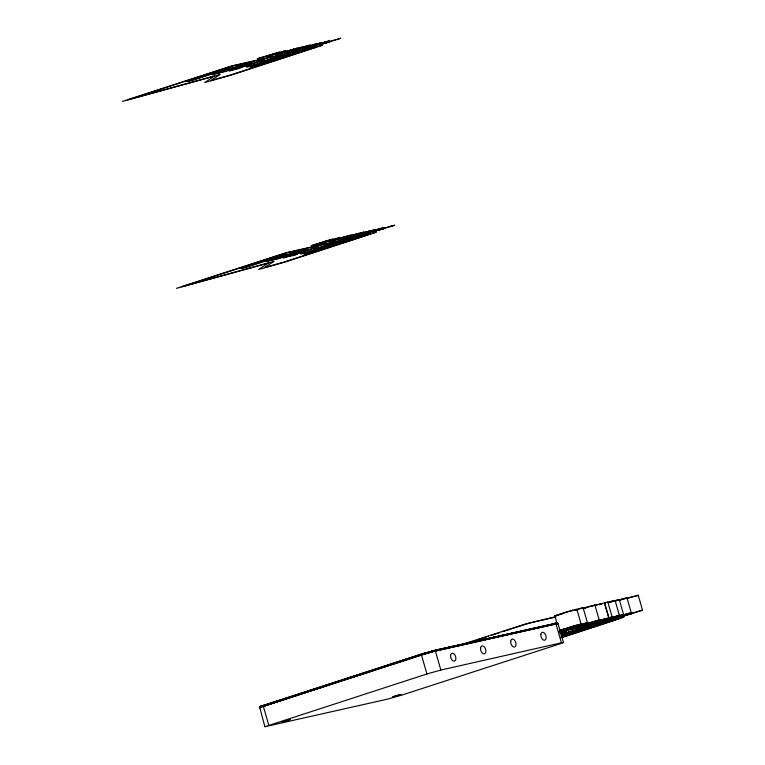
<?xml version="1.0" encoding="UTF-8"?>
<svg xmlns="http://www.w3.org/2000/svg" width="765" height="765" viewBox="0 0 765 765"><rect width="100%" height="100%" fill="white"/><g stroke="black" fill="none" stroke-linecap="round" stroke-linejoin="round"><path stroke-width="1.15" d="M259.976 706.592L259.478 707.548L260.454 706.363L259.402 707.644L261.362 705.999L259.536 707.156L259.765 707.864M259.478 707.682L259.813 706.822M426.086 652.65L263.389 705.454L421.773 653.979L421.467 655.031L426.927 673.965L264.881 726.712L387.473 699.153L401.415 695.232L561.386 643.375L563.461 642.485L558.01 623.618L557.188 622.863L555.6 623.026L557.656 623.121L557.666 623.838M261.467 706.764L262.787 705.502L260.769 707.156M426.057 652.698L426.191 653.444L422.567 654.754L263.351 706.344L268.792 725.21M259.392 707.577L260.836 706.2L259.784 706.745M424.843 653.138L424.919 653.817M262.357 705.971L263.351 705.55L263.351 706.344L421.448 654.964M260.588 706.64L259.488 707.558L260.483 706.717M259.498 707.29L260.349 706.85M559.617 630.37L581.113 624.077L576.829 609.131L554.845 615.682L556.767 622.624M581.113 624.077L573.913 625.76M259.488 707.357L260.741 707.099M259.765 707.271L261.821 705.856M263.389 705.454L262.615 705.579M423.743 653.377L432.512 651.885M424.881 653.033L421.419 654.524M260.645 706.602L260.11 706.535M259.603 706.937L260.148 706.726M557.656 623.121L556.413 623.112M557.58 623.035L556.547 623.083L557.934 623.427M557.169 623.829C559.292 623.236 555.074 622.643 557.197 622.882M557.542 623.159L557.599 623.198M557.924 623.705L555.801 623.561L432.952 650.824L434.491 651.178L433.21 650.967M261.707 706.458L261.334 706.43M589.366 623.102L580.291 625.684L599.215 619.956L594.921 605.058L593.841 605.526M632.674 613.31L623.599 615.892L642.533 610.164L638.23 595.266L637.733 595.514M604.819 604.101L608.864 617.833L604.493 602.954L607.831 602.055L612.134 616.953L593.057 622.978M608.787 617.852L612.134 616.953M260.396 706.382L260.157 706.621M259.756 707.491L264.881 726.712M557.369 623.054L554.883 623.188L555.839 623.006M557.063 623.15L557.828 623.255M571.876 610.719L572.803 610.403M634.797 596.308L631.154 597.102M607.831 602.055L604.618 603.116M259.746 707.424L262.328 706.085M557.102 623.714L557.522 623.532M619.382 615.318L592.837 623.532L619.382 615.318L615.079 600.42L614.352 600.668M631.249 612.631L607.783 619.698L626.459 614.085L614.744 618.13L616.819 617.651L631.249 612.631L626.946 597.733L620.367 600.037M348.859 237.169L371.57 230.351L345.025 238.565L349.309 237.16L348.199 237.523M587.386 622.547L567.64 628.782L573.855 627.338L587.386 622.547L583.083 607.649L580.482 608.51M260.186 706.908L262.538 705.646M294.362 50.423L295.357 50.241L291.073 51.647L317.618 43.433L294.907 50.251M348.314 237.341L349.232 237.179M590.81 606.339L591.833 605.909L582.643 608.538L586.898 607.582M260.76 706.688L263.504 705.301M563.461 642.485L561.424 642.791L555.954 623.848L554.864 623.705L555.505 623.857M556.098 623.542L554.376 623.982M321.788 42.496L302.051 48.721L321.797 42.486M375.739 229.414L356.002 235.639L375.749 229.414M623.561 614.372L603.805 620.606L623.552 614.381L619.258 599.473L615.156 600.812M324.714 42.199L312.981 46.244L329.486 40.746L306.019 47.812L324.695 42.199M619.009 600.276L622.174 599.186L618.751 600.248M575.672 609.648L574.314 610.107M592.473 606.205L593.191 605.957M601.08 604.063L602.38 603.537L597.972 604.618M262.357 706.602L260.205 707.443L263.284 705.885L421.429 654.467M554.09 623.972L555.132 623.695M637.149 595.734L635.629 596.231M595.208 605.498L596.996 604.924M262.319 706.143L263.303 705.703M262.328 706.468L263.294 706.076M262.366 706.669L423.638 653.769L263.284 705.952M287.592 51.226L278.527 53.799L287.602 51.217M459.851 645.22L525.756 623.915L556.088 616.58M466.143 643.499L471.919 641.634M472.961 641.29L476.088 640.276M478.355 639.54L488.338 636.308M491.685 635.227L499.478 632.703M502.796 631.622L511.756 628.715M512.837 628.371L528.739 623.293M565.086 612.44L558.134 614.869M565.364 612.354L572.765 610.174M574.764 610.174L583.083 607.649M576.341 609.848L580.08 608.634M599.043 604.732L599.789 604.484M609.944 602.313L619.258 599.473M610.279 602.399L610.986 602.17M623.236 599.435L624.125 599.148M626.478 598.574L630.379 597.331M560.726 633.124L566.406 631.594L560.018 633.697M561.759 636.174L601.041 623.762L561.214 636.7M560.755 637.656L618.426 618.866L559.502 632.1M563.423 637.111L623.8 617.279L559.225 631.737M582.433 608.414L594.883 605.029M625.741 598.622L638.201 595.237M421.525 654.171L422.777 653.654L421.467 655.031M426.927 673.965L440.87 670.044L561.424 642.791M329.82 41.97L318.814 44.877L340.769 38.279L321.912 43.949L330.91 41.425M595.027 605.354L604.666 602.839M588.266 623.647L577.24 626.525L599.215 619.956M631.584 613.855L620.578 616.762L642.533 610.164M422.5 654.362L424.843 653.406M422.538 654.62L431.278 652.01M608.395 602.198L611.895 601.185M615.94 600.965L626.946 597.733M609.045 602.17L615.079 600.42M423.657 653.999L426.115 653.138M423.734 654.391L427.52 653.186M325.785 241.042L314.386 244.838L322.744 242.639L321.434 243.069L311.279 245.68L333.32 239.062L326.11 240.803M573.597 626.009L562.122 629.786L570.441 627.644L559.655 630.599M561.118 635.428L568.931 632.971L561.854 634.29L570.69 631.202L592.11 625.78L562.246 635.38M424.852 653.453L426.076 652.937M344.116 236.739L329.428 241.558L351.412 234.989L345.12 236.595M426.067 652.851L430.054 652.335M426.095 653.033L428.744 652.574M426.162 653.31L427.482 653.061M426.21 653.501L428.84 652.889M561.577 613.989L562.533 613.712M427.253 652.306L431.154 651.723M427.472 653.004L428.782 652.698M428.419 651.981L433.248 651.005M428.696 652.459L433.497 651.359M428.802 652.755L430.112 652.535M291.293 51.092L310.37 45.068L300.196 47.564L293.856 49.763L297.805 48.96L286.387 52.144L291.255 50.949M559.301 614.764L560.688 614.391M613.1 601.07L611.818 601.376M429.643 651.665L431.058 651.579M430.073 652.402L431.345 652.201M560.582 614.266L559.272 614.611M529.629 623.045L531.235 622.624M432.445 651.694L431.862 651.063L430.963 651.464M431.001 651.503L433.363 651.139M431.087 651.627L433.468 651.302M431.183 651.77L432.388 651.579M557.685 623.59L556.012 623.035L557.742 623.217M431.938 651.082L433.124 650.91M432.464 651.761L434.568 651.369M593.018 622.834L588.151 624.03L608.969 617.738M558.24 615.041L556.356 615.49M434.061 650.68L431.862 651.063M433.325 651.091L434.329 650.91M433.43 651.245L434.434 651.063M440.87 670.044L435.4 651.111L433.812 650.594M433.86 650.604L555.763 623.504M434.109 650.709L555.514 623.475M434.396 651.005L555.906 623.724M434.463 651.12L556.7 623.762M434.539 651.311L555.973 623.915M533.071 622.203L555.199 617.202M555.591 623.332L434.625 650.403M265.465 705.502L261.114 706.535M555.533 623.293L557.197 623.465M555.677 623.408L557.13 623.351M555.878 623.666L556.652 623.638M555.792 615.615L554.788 615.749M260.196 707.147L260.741 706.956M557.408 623.131L556.432 622.911M557.092 623.293L557.57 623.341M556.557 622.93L556.997 623.198M427.272 652.344L427.453 652.937M284.637 55.271L290.346 53.894L251.264 66.01A16.687 0.727 -16.1 0 1 247.697 66.804L246.493 66.89L267.167 61.085L260.09 62.405L270.523 58.819L284.637 55.271M338.589 242.189L344.298 240.822L305.216 252.928A16.687 0.727 -16.1 0 1 301.649 253.722L300.444 253.808L321.118 248.003L314.042 249.333L324.475 245.747L338.589 242.189M322.046 45.393L231.441 75.018L204.714 82.553L214.449 76.098L122.467 101.382L232.168 65.8L322.046 45.393M375.998 232.311L285.393 261.936L258.666 269.471L268.4 263.017L176.457 288.357L286.12 252.718L375.998 232.311M279.359 52.144L257.384 58.781L279.359 52.144M392.866 696.772L400.927 694.448L392.866 696.772M187.272 81.53L193.153 80.229L232.742 66.918L187.272 81.53M241.224 268.448L247.105 267.148L286.693 253.846L241.224 268.448M233.937 68.477L217.633 73.134L233.937 68.477M287.889 255.395L271.585 260.052L287.889 255.395M241.358 66.421L224.403 71.776L212.048 74.702L238.259 66.039A11.953 0.526 -16.1 0 1 243.031 64.69L251.79 62.625A11.609 0.507 -16.1 0 1 252.039 62.807L230.064 68.936L241.338 66.45M295.309 253.339L278.355 258.694L266 261.63L292.211 252.957A11.953 0.526 -16.1 0 1 296.983 251.618L305.742 249.543A11.609 0.507 -16.1 0 1 305.99 249.734L284.016 255.864L295.309 253.339M294.372 48.922L293.253 49.4L297.461 48.071L275.476 54.64L294.372 48.922M391.632 226.048L390.513 226.526L394.721 225.197L372.746 231.766L391.632 226.048M340.339 239.062L364.226 232.034C348.457 235.639 349.959 236.748 340.339 239.062M219.851 74.549L210.719 80.583L229.739 75.247L316.662 46.981L231.279 66.306L127.851 99.861L219.851 74.549M273.803 261.467L264.671 267.501L283.691 262.166L370.614 233.899L285.23 253.225L181.802 286.779L273.803 261.467M304.919 46.55L296.734 48.912L304.919 46.55M358.871 233.478L350.733 235.869L358.871 233.478M606.683 618.436L598.546 620.826L606.683 618.436M265.598 60.837L271.871 59.565L280.468 56.591L265.598 60.837M319.55 247.764L325.823 246.483L334.42 243.509L319.55 247.764M567.362 632.722L573.626 631.45L582.222 628.476L567.362 632.722M281.998 721.816L290.031 719.521L281.998 721.816M332.546 240.659L341.544 238.144L332.546 240.659M375.864 230.867L384.852 228.353L375.864 230.867M235.094 69.472C245.049 66.947 236.108 69.309 243.576 66.574L264.642 59.708L229.529 70.772C227.119 72.053 240.669 67.31 235.094 69.472M289.046 256.39L293.951 255.367L297.48 254.162L293.722 254.975L295.998 254.009L318.594 246.626L283.49 257.69C281.071 258.981 294.621 254.238 289.046 256.39M269.452 55.998L285.622 50.662L265.876 56.897L270.332 55.635L269.452 55.998M323.404 242.916L339.574 237.59L319.827 243.815L324.293 242.562L323.404 242.916M295.567 50.796L300.09 49.515L295.567 50.796M349.519 237.714L354.042 236.433L349.519 237.714M597.331 622.681L601.854 621.4L597.331 622.681M299.278 51.877L250.26 67.444L299.278 51.877M353.229 238.795L304.212 254.363L353.229 238.795M367.047 233.115L383.437 227.674L359.98 234.731L378.656 229.127L367.047 233.115M295.357 50.241L294.248 50.605L295.328 50.251M540.845 634.52A4.141 2.467 72 0 0 544.479 640.267A4.141 2.467 72 0 0 545.139 634.013A4.141 2.467 72 0 0 540.845 634.52M510.704 641.328A4.141 2.467 72 0 0 514.338 647.075A4.141 2.467 72 0 0 514.998 640.821A4.141 2.467 72 0 0 510.704 641.328M480.563 648.146A4.141 2.467 72 0 0 484.197 653.893A4.141 2.467 72 0 0 484.857 647.639A4.141 2.467 72 0 0 480.563 648.146M450.566 655.452A4.141 2.467 72 0 0 454.209 661.199A4.141 2.467 72 0 0 454.859 654.945A4.141 2.467 72 0 0 450.566 655.452"/></g></svg>
